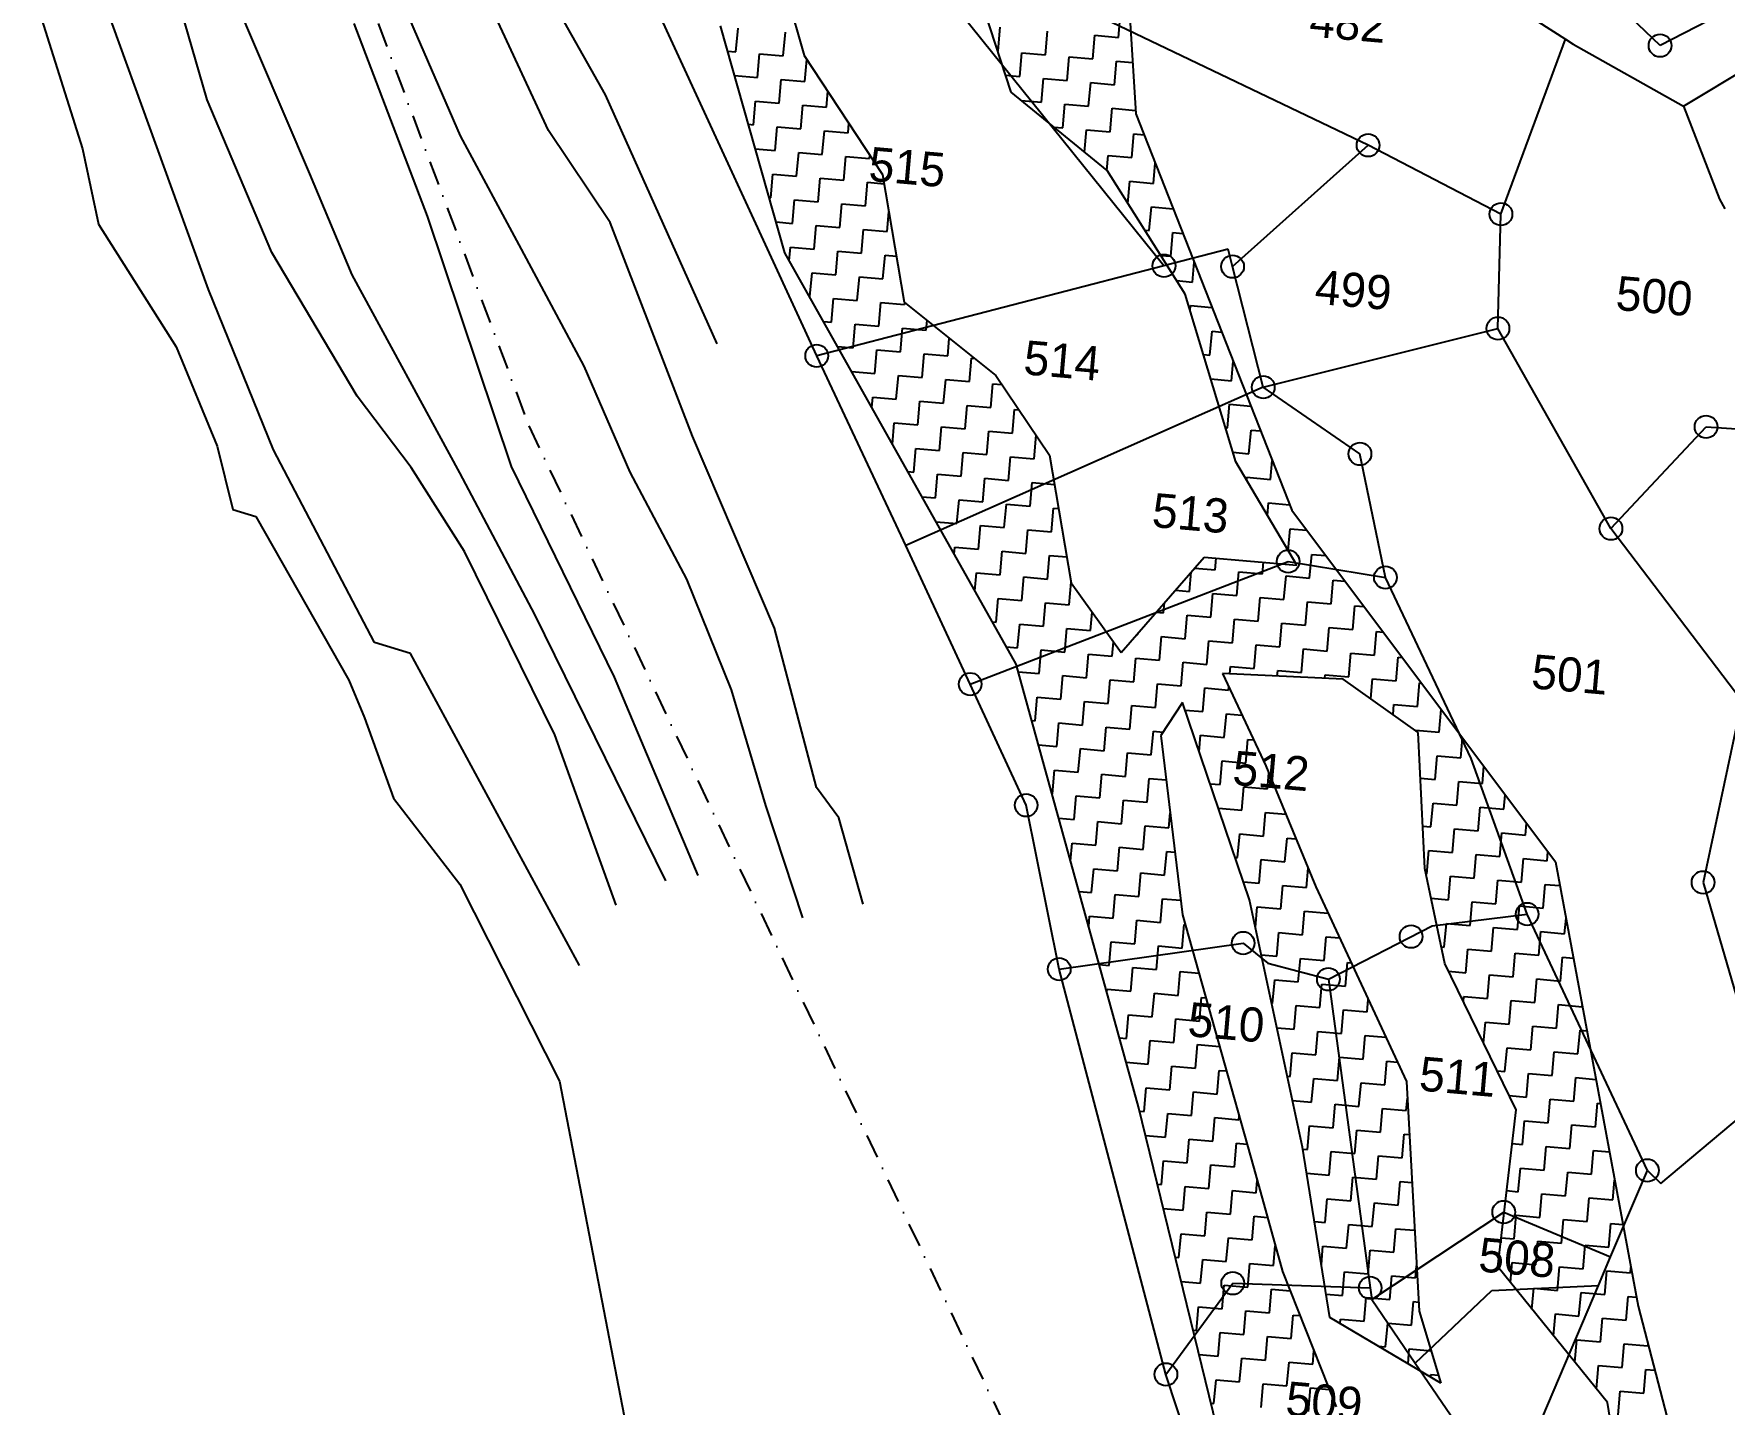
# Model space of a CAD drawing. Header units: metres. Extents: x 302356 to 305648, y 1939949 to 1943623.
# Drawn here: x 302564.7 to 302912.1, y 1941195.3 to 1941477.1 of the extents above; entities that cross this region are included whole.
import ezdxf

# ---------------------------------------------------------------- set-up
doc = ezdxf.new("R2010")
doc.units = ezdxf.units.M
doc.linetypes.add('DASHDOT', pattern=[1, 0.5, -0.25, 0, -0.25])
for name, color, linetype in [('LINE_WATER', 4, 'Continuous'), ('POLY_HATCH', 12, 'Continuous'), ('POLY_PARCEL', 6, 'Continuous'), ('POLY_WATER', 4, 'Continuous'), ('TEXT_PARCEL', 7, 'Continuous'), ('V_BOUND_STREAM_LINE', 7, 'DASHDOT')]:
    doc.layers.add(name, color=color, linetype=linetype)
doc.styles.add('TEXT_MAP', font='')
doc.styles.get('TEXT_MAP').set_extended_font_data('Kruti Dev 050')

msp = doc.modelspace()

# ---------------------------------------------------------------- linework, layer by layer
for centre in [(302898.96, 1941474.64), (302838.95, 1941454.14), (302866.26, 1941439.98), (302797, 1941429.38), (302811.1, 1941429.2), (302865.65, 1941416.49), (302725.61, 1941410.84), (302817.41, 1941404.41), (302908.41, 1941396.25), (302837.28, 1941390.68), (302888.87, 1941375.32), (302822.53, 1941368.58), (302842.51, 1941365.26), (302757.15, 1941343.35), (302768.67, 1941318.44), (302907.8, 1941302.58), (302871.64, 1941296.06), (302813.28, 1941290.1), (302847.78, 1941291.42), (302775.47, 1941284.74), (302830.78, 1941282.66), (302896.35, 1941243.36), (302866.83, 1941234.79), (302811.13, 1941220.15), (302839.37, 1941219.21), (302797.39, 1941201.41)]:
    msp.add_circle(centre, 2.33)
at = {"layer": 'LINE_WATER'}
for p, q in [((302600.35, 1941463.52), (302584.74, 1941517.08)), ((302598.65, 1941501.47), (302621.38, 1941448.27)), ((302682.19, 1941464.55), (302667.65, 1941490.42)), ((302600.62, 1941424.47), (302579.35, 1941483.15)), ((302670.51, 1941457.17), (302657.86, 1941484.37)), ((302641.26, 1941481.67), (302652.34, 1941456.06)), ((302645.65, 1941439.57), (302630.54, 1941479.18)), ((302613.62, 1941432.12), (302600.35, 1941463.52)), ((302705.17, 1941413.34), (302682.19, 1941464.55)), ((302652.34, 1941456.06), (302664.85, 1941432.78)), ((302683.15, 1941438.26), (302670.51, 1941457.17)), ((302621.38, 1941448.27), (302630.07, 1941427.51)), ((302662.91, 1941388.07), (302645.65, 1941439.57)), ((302700.09, 1941394.34), (302683.15, 1941438.26)), ((302631.19, 1941402.54), (302613.62, 1941432.12)), ((302664.85, 1941432.78), (302677.77, 1941408.73)), ((302613.97, 1941391.54), (302600.62, 1941424.47)), ((302630.07, 1941427.51), (302652.17, 1941386.81)), ((302677.77, 1941408.73), (302687.23, 1941386.92)), ((302642.26, 1941387.91), (302631.19, 1941402.54)), ((302716.92, 1941354.83), (302700.09, 1941394.34)), ((302634.69, 1941351.92), (302613.97, 1941391.54)), ((302653.21, 1941370.62), (302642.26, 1941387.91)), ((302652.17, 1941386.81), (302667.59, 1941357.66)), ((302684.05, 1941344.76), (302662.91, 1941388.07)), ((302687.23, 1941386.92), (302698.87, 1941364.93)), ((302671.78, 1941332.9), (302653.21, 1941370.62)), ((302698.87, 1941364.93), (302708.01, 1941342.19)), ((302667.59, 1941357.66), (302694.57, 1941302.87)), ((302725.56, 1941322.12), (302716.92, 1941354.83)), ((302642.14, 1941349.67), (302634.69, 1941351.92)), ((302676.83, 1941285.51), (302642.14, 1941349.67)), ((302701.26, 1941303.99), (302684.05, 1941344.76)), ((302708.01, 1941342.19), (302715.1, 1941318.4)), ((302684.37, 1941297.9), (302671.78, 1941332.9)), ((302730.14, 1941315.87), (302725.56, 1941322.12)), ((302715.1, 1941318.4), (302722.73, 1941295.29)), ((302735.19, 1941298.11), (302730.14, 1941315.87))]:
    msp.add_line(p, q, dxfattribs=at)
at = {"layer": 'POLY_HATCH'}
for p, q in [((302786.32, 1941538.7), (302791.21, 1941460.58)), ((302719.07, 1941432.02), (302705.84, 1941478.68)), ((302791.21, 1941460.58), (302823.26, 1941379.09)), ((302766.62, 1941347.46), (302719.07, 1941432.02)), ((302823.26, 1941379.09), (302877.48, 1941306.83)), ((302791.74, 1941256.41), (302766.62, 1941347.46)), ((302877.48, 1941306.83), (302894.44, 1941215.47)), ((302816.21, 1941156.35), (302791.74, 1941256.41)), ((302894.44, 1941215.47), (302910.83, 1941152.6))]:
    msp.add_line(p, q, dxfattribs=at)
at = {"layer": 'POLY_HATCH', "ltscale": 10}
for p, q in [((302709.78, 1941518.86), (302723.04, 1941472.59)), ((302765.58, 1941465.05), (302751.21, 1941509.49)), ((302723.04, 1941472.59), (302739.15, 1941448.16)), ((302785.3, 1941448.94), (302765.58, 1941465.05)), ((302801.34, 1941423.55), (302785.3, 1941448.94)), ((302739.15, 1941448.16), (302743.58, 1941421.86)), ((302743.58, 1941421.86), (302762.43, 1941406.78)), ((302811.77, 1941389.04), (302801.34, 1941423.55)), ((302762.43, 1941406.78), (302773.49, 1941390.46)), ((302773.49, 1941390.46), (302777.92, 1941364.16)), ((302824.33, 1941367.8), (302811.77, 1941389.04)), ((302788.2, 1941349.83), (302805.27, 1941369.45)), ((302805.27, 1941369.45), (302824.33, 1941367.8)), ((302777.92, 1941364.16), (302788.2, 1941349.83)), ((302833.86, 1941344.35), (302809.01, 1941345.56)), ((302809.01, 1941345.56), (302817.91, 1941326.54)), ((302849.23, 1941333.41), (302833.86, 1941344.35)), ((302800.8, 1941339.55), (302796.32, 1941332.8)), ((302814.55, 1941299), (302800.8, 1941339.55)), ((302796.32, 1941332.8), (302800.79, 1941295.94)), ((302850.64, 1941305.46), (302849.23, 1941333.41)), ((302817.91, 1941326.54), (302828.23, 1941301.65)), ((302854.7, 1941285.91), (302850.64, 1941305.46)), ((302825.49, 1941248.14), (302814.55, 1941299)), ((302828.23, 1941301.65), (302846.83, 1941261.64)), ((302800.79, 1941295.94), (302815.45, 1941243.79)), ((302869.36, 1941255.84), (302854.7, 1941285.91)), ((302846.83, 1941261.64), (302849.43, 1941214.38)), ((302865.59, 1941223.53), (302869.36, 1941255.84)), ((302831.08, 1941213.1), (302825.49, 1941248.14)), ((302815.45, 1941243.79), (302821.34, 1941222.59)), ((302821.34, 1941222.59), (302832.36, 1941194.75)), ((302888.13, 1941195.66), (302865.59, 1941223.53)), ((302853.91, 1941199.6), (302831.08, 1941213.1)), ((302849.43, 1941214.38), (302853.91, 1941199.6)), ((302895.04, 1941153.78), (302888.13, 1941195.66))]:
    msp.add_line(p, q, dxfattribs=at)
at = {"layer": 'POLY_HATCH', "linetype": 'Continuous', "ltscale": 10}
for p, q in [((302787.64, 1941476.33), (302788.07, 1941481.19)), ((302709.02, 1941473.38), (302709.44, 1941478.24)), ((302718.74, 1941472.54), (302719.17, 1941477.4)), ((302762.91, 1941473.59), (302763.34, 1941478.45)), ((302772.64, 1941472.74), (302773.06, 1941477.6)), ((302782.36, 1941471.9), (302782.78, 1941476.76)), ((302782.78, 1941476.76), (302787.64, 1941476.33)), ((302707.3, 1941473.53), (302709.02, 1941473.38)), ((302713.46, 1941468.1), (302713.88, 1941472.96)), ((302713.88, 1941472.96), (302718.74, 1941472.54)), ((302762.82, 1941473.6), (302762.91, 1941473.59)), ((302767.35, 1941468.3), (302767.78, 1941473.17)), ((302767.78, 1941473.17), (302772.64, 1941472.74)), ((302723.18, 1941467.25), (302723.57, 1941471.78)), ((302777.07, 1941467.46), (302777.5, 1941472.32)), ((302777.5, 1941472.32), (302782.36, 1941471.9)), ((302786.8, 1941466.61), (302787.22, 1941471.47)), ((302787.22, 1941471.47), (302790.55, 1941471.18)), ((302708.72, 1941468.51), (302713.46, 1941468.1)), ((302717.9, 1941462.82), (302718.32, 1941467.68)), ((302718.32, 1941467.68), (302723.18, 1941467.25)), ((302764.45, 1941468.56), (302767.35, 1941468.3)), ((302771.79, 1941463.02), (302772.21, 1941467.88)), ((302772.21, 1941467.88), (302777.07, 1941467.46)), ((302781.51, 1941462.17), (302781.94, 1941467.04)), ((302781.94, 1941467.04), (302786.8, 1941466.61)), ((302712.61, 1941458.38), (302713.03, 1941463.24)), ((302713.03, 1941463.24), (302717.9, 1941462.82)), ((302722.33, 1941457.53), (302722.76, 1941462.39)), ((302722.76, 1941462.39), (302727.62, 1941461.97)), ((302727.62, 1941461.97), (302727.9, 1941465.22)), ((302767.63, 1941463.38), (302771.79, 1941463.02)), ((302776.23, 1941457.74), (302776.65, 1941462.6)), ((302776.65, 1941462.6), (302781.51, 1941462.17)), ((302785.95, 1941456.89), (302786.37, 1941461.75)), ((302786.37, 1941461.75), (302791.16, 1941461.33)), ((302711.57, 1941458.47), (302712.61, 1941458.38)), ((302717.05, 1941453.09), (302717.47, 1941457.95)), ((302717.47, 1941457.95), (302722.33, 1941457.53)), ((302726.77, 1941452.25), (302727.19, 1941457.11)), ((302727.19, 1941457.11), (302732.06, 1941456.68)), ((302732.06, 1941456.68), (302732.23, 1941458.66)), ((302774.33, 1941457.9), (302776.23, 1941457.74)), ((302780.69, 1941452.71), (302781.09, 1941457.31)), ((302781.09, 1941457.31), (302785.95, 1941456.89)), ((302790.39, 1941451.61), (302790.81, 1941456.47)), ((302790.81, 1941456.47), (302792.9, 1941456.28)), ((302713, 1941453.45), (302717.05, 1941453.09)), ((302721.49, 1941447.81), (302721.91, 1941452.67)), ((302721.91, 1941452.67), (302726.77, 1941452.25)), ((302736.49, 1941451.4), (302736.55, 1941452.09)), ((302785.26, 1941448.97), (302785.53, 1941452.03)), ((302785.53, 1941452.03), (302790.39, 1941451.61)), ((302731.21, 1941446.96), (302731.63, 1941451.82)), ((302731.63, 1941451.82), (302736.49, 1941451.4)), ((302794.83, 1941446.32), (302795.19, 1941450.47)), ((302716.2, 1941443.37), (302716.63, 1941448.23)), ((302716.63, 1941448.23), (302721.49, 1941447.81)), ((302725.92, 1941442.52), (302726.35, 1941447.39)), ((302726.35, 1941447.39), (302731.21, 1941446.96)), ((302735.65, 1941441.68), (302736.07, 1941446.54)), ((302736.07, 1941446.54), (302739.47, 1941446.24)), ((302789.57, 1941442.18), (302789.96, 1941446.74)), ((302789.96, 1941446.74), (302794.83, 1941446.32)), ((302715.84, 1941443.4), (302716.2, 1941443.37)), ((302720.64, 1941438.09), (302721.06, 1941442.95)), ((302721.06, 1941442.95), (302725.92, 1941442.52)), ((302730.36, 1941437.24), (302730.79, 1941442.1)), ((302730.79, 1941442.1), (302735.65, 1941441.68)), ((302793.98, 1941436.6), (302794.4, 1941441.46)), ((302794.4, 1941441.46), (302798.89, 1941441.07)), ((302717.27, 1941438.38), (302720.64, 1941438.09)), ((302740.08, 1941436.39), (302740.44, 1941440.49)), ((302725.08, 1941432.8), (302725.5, 1941437.66)), ((302725.5, 1941437.66), (302730.36, 1941437.24)), ((302734.8, 1941431.96), (302735.22, 1941436.82)), ((302735.22, 1941436.82), (302740.08, 1941436.39)), ((302793.04, 1941436.68), (302793.98, 1941436.6)), ((302798.42, 1941431.32), (302798.84, 1941436.18)), ((302798.84, 1941436.18), (302800.88, 1941436)), ((302719.97, 1941430.42), (302720.22, 1941433.23)), ((302720.22, 1941433.23), (302725.08, 1941432.8)), ((302729.52, 1941427.52), (302729.94, 1941432.38)), ((302729.94, 1941432.38), (302734.8, 1941431.96)), ((302739.24, 1941426.67), (302739.66, 1941431.53)), ((302739.66, 1941431.53), (302741.99, 1941431.33)), ((302796.31, 1941431.5), (302798.42, 1941431.32)), ((302724.23, 1941423.08), (302724.66, 1941427.94)), ((302724.66, 1941427.94), (302729.52, 1941427.52)), ((302802.85, 1941426.03), (302803.21, 1941430.08)), ((302733.95, 1941422.23), (302734.38, 1941427.1)), ((302734.38, 1941427.1), (302739.24, 1941426.67)), ((302799.59, 1941426.32), (302802.85, 1941426.03)), ((302724.09, 1941423.09), (302724.23, 1941423.08)), ((302728.67, 1941417.8), (302729.09, 1941422.66)), ((302729.09, 1941422.66), (302733.95, 1941422.23)), ((302738.39, 1941416.95), (302738.82, 1941421.81)), ((302738.82, 1941421.81), (302743.68, 1941421.39)), ((302743.68, 1941421.39), (302743.71, 1941421.75)), ((302802.35, 1941420.2), (302802.43, 1941421.17)), ((302802.43, 1941421.17), (302806.86, 1941420.78)), ((302726.99, 1941417.94), (302728.67, 1941417.8)), ((302733.11, 1941412.51), (302733.53, 1941417.37)), ((302733.53, 1941417.37), (302738.39, 1941416.95)), ((302748.11, 1941416.1), (302748.29, 1941418.09)), ((302742.83, 1941411.67), (302743.25, 1941416.53)), ((302743.25, 1941416.53), (302748.11, 1941416.1)), ((302752.55, 1941410.82), (302752.87, 1941414.43)), ((302806.45, 1941411.02), (302806.87, 1941415.89)), ((302806.87, 1941415.89), (302808.86, 1941415.71)), ((302729.88, 1941412.79), (302733.11, 1941412.51)), ((302737.55, 1941407.23), (302737.97, 1941412.09)), ((302737.97, 1941412.09), (302742.83, 1941411.67)), ((302747.27, 1941406.38), (302747.69, 1941411.24)), ((302747.69, 1941411.24), (302752.55, 1941410.82)), ((302756.99, 1941405.54), (302757.41, 1941410.4)), ((302757.41, 1941410.4), (302757.97, 1941410.35)), ((302805.09, 1941411.14), (302806.45, 1941411.02)), ((302732.78, 1941407.64), (302737.55, 1941407.23)), ((302741.98, 1941401.94), (302742.41, 1941406.8)), ((302742.41, 1941406.8), (302747.27, 1941406.38)), ((302810.88, 1941405.74), (302811.23, 1941409.69)), ((302751.71, 1941401.1), (302752.13, 1941405.96)), ((302752.13, 1941405.96), (302756.99, 1941405.54)), ((302761.43, 1941400.25), (302761.85, 1941405.11)), ((302761.85, 1941405.11), (302763.67, 1941404.95)), ((302806.61, 1941406.11), (302810.88, 1941405.74)), ((302736.94, 1941400.24), (302737.12, 1941402.37)), ((302737.12, 1941402.37), (302741.98, 1941401.94)), ((302746.42, 1941396.66), (302746.84, 1941401.52)), ((302746.84, 1941401.52), (302751.71, 1941401.1)), ((302756.14, 1941395.81), (302756.57, 1941400.67)), ((302756.57, 1941400.67), (302761.43, 1941400.25)), ((302765.86, 1941394.97), (302766.29, 1941399.83)), ((302766.29, 1941399.83), (302767.19, 1941399.75)), ((302810.04, 1941396.02), (302810.46, 1941400.88)), ((302810.46, 1941400.88), (302814.84, 1941400.5)), ((302741.18, 1941392.7), (302741.56, 1941397.08)), ((302741.56, 1941397.08), (302746.42, 1941396.66)), ((302750.86, 1941391.38), (302751.28, 1941396.24)), ((302751.28, 1941396.24), (302756.14, 1941395.81)), ((302760.58, 1941390.53), (302761, 1941395.39)), ((302761, 1941395.39), (302765.86, 1941394.97)), ((302770.3, 1941389.68), (302770.73, 1941394.54)), ((302809.65, 1941396.05), (302810.04, 1941396.02)), ((302814.47, 1941390.73), (302814.9, 1941395.6)), ((302814.9, 1941395.6), (302816.84, 1941395.43)), ((302745.57, 1941386.94), (302746, 1941391.8)), ((302746, 1941391.8), (302750.86, 1941391.38)), ((302755.3, 1941386.09), (302755.72, 1941390.95)), ((302755.72, 1941390.95), (302760.58, 1941390.53)), ((302765.02, 1941385.24), (302765.44, 1941390.11)), ((302765.44, 1941390.11), (302770.3, 1941389.68)), ((302811.18, 1941391.02), (302814.47, 1941390.73)), ((302744.36, 1941387.04), (302745.57, 1941386.94)), ((302750.01, 1941381.65), (302750.44, 1941386.51)), ((302750.44, 1941386.51), (302755.3, 1941386.09)), ((302814, 1941385.28), (302814.05, 1941385.87)), ((302814.05, 1941385.87), (302818.91, 1941385.45)), ((302818.91, 1941385.45), (302819.25, 1941389.3)), ((302759.73, 1941380.81), (302760.16, 1941385.67)), ((302760.16, 1941385.67), (302765.02, 1941385.24)), ((302769.46, 1941379.96), (302769.88, 1941384.82)), ((302769.88, 1941384.82), (302774.51, 1941384.42)), ((302747.25, 1941381.89), (302750.01, 1941381.65)), ((302754.45, 1941376.37), (302754.87, 1941381.23)), ((302754.87, 1941381.23), (302759.73, 1941380.81)), ((302764.17, 1941375.52), (302764.6, 1941380.38)), ((302764.6, 1941380.38), (302769.46, 1941379.96)), ((302773.89, 1941374.68), (302774.32, 1941379.54)), ((302774.32, 1941379.54), (302775.35, 1941379.45)), ((302818.27, 1941378.05), (302818.49, 1941380.59)), ((302818.49, 1941380.59), (302822.82, 1941380.21)), ((302750.15, 1941376.74), (302754.45, 1941376.37)), ((302758.89, 1941371.08), (302759.31, 1941375.95)), ((302759.31, 1941375.95), (302764.17, 1941375.52)), ((302768.61, 1941370.24), (302769.03, 1941375.1)), ((302769.03, 1941375.1), (302773.89, 1941374.68)), ((302822.54, 1941370.82), (302822.93, 1941375.3)), ((302822.93, 1941375.3), (302826.32, 1941375.01)), ((302753.9, 1941370.07), (302754.03, 1941371.51)), ((302754.03, 1941371.51), (302758.89, 1941371.08)), ((302763.33, 1941365.8), (302763.75, 1941370.66)), ((302763.75, 1941370.66), (302768.61, 1941370.24)), ((302773.05, 1941364.95), (302773.47, 1941369.82)), ((302773.47, 1941369.82), (302777.02, 1941369.51)), ((302807.5, 1941366.85), (302807.71, 1941369.24)), ((302826.94, 1941365.16), (302827.36, 1941370.02)), ((302827.36, 1941370.02), (302830.25, 1941369.77)), ((302758.14, 1941362.53), (302758.46, 1941366.22)), ((302758.46, 1941366.22), (302763.33, 1941365.8)), ((302767.76, 1941360.52), (302768.19, 1941365.38)), ((302768.19, 1941365.38), (302773.05, 1941364.95)), ((302802.21, 1941362.41), (302802.55, 1941366.34)), ((302803.32, 1941367.22), (302807.5, 1941366.85)), ((302811.94, 1941361.57), (302812.36, 1941366.43)), ((302812.36, 1941366.43), (302817.22, 1941366.01)), ((302817.22, 1941366.01), (302817.43, 1941368.4)), ((302821.66, 1941360.72), (302822.08, 1941365.58)), ((302822.08, 1941365.58), (302826.94, 1941365.16)), ((302777.49, 1941359.67), (302777.89, 1941364.34)), ((302799.36, 1941362.66), (302802.21, 1941362.41)), ((302806.65, 1941357.13), (302807.07, 1941361.99)), ((302807.07, 1941361.99), (302811.94, 1941361.57)), ((302831.38, 1941359.88), (302831.8, 1941364.74)), ((302831.8, 1941364.74), (302834.19, 1941364.53)), ((302762.48, 1941356.08), (302762.9, 1941360.94)), ((302762.9, 1941360.94), (302767.76, 1941360.52)), ((302772.2, 1941355.23), (302772.62, 1941360.09)), ((302772.62, 1941360.09), (302777.49, 1941359.67)), ((302781.92, 1941354.39), (302782.25, 1941358.12)), ((302795.4, 1941358.11), (302796.93, 1941357.98)), ((302796.93, 1941357.98), (302797.11, 1941360.08)), ((302816.37, 1941356.28), (302816.8, 1941361.15)), ((302816.8, 1941361.15), (302821.66, 1941360.72)), ((302826.09, 1941355.44), (302826.52, 1941360.3)), ((302826.52, 1941360.3), (302831.38, 1941359.88)), ((302835.82, 1941354.59), (302836.24, 1941359.45)), ((302836.24, 1941359.45), (302838.12, 1941359.29)), ((302761.73, 1941356.14), (302762.48, 1941356.08)), ((302766.92, 1941350.79), (302767.34, 1941355.66)), ((302767.34, 1941355.66), (302772.2, 1941355.23)), ((302776.64, 1941349.95), (302777.06, 1941354.81)), ((302777.06, 1941354.81), (302781.92, 1941354.39)), ((302801.37, 1941352.69), (302801.79, 1941357.55)), ((302801.79, 1941357.55), (302806.65, 1941357.13)), ((302811.09, 1941351.85), (302811.51, 1941356.71)), ((302811.51, 1941356.71), (302816.37, 1941356.28)), ((302820.81, 1941351), (302821.23, 1941355.86)), ((302821.23, 1941355.86), (302826.09, 1941355.44)), ((302830.53, 1941350.15), (302830.96, 1941355.01)), ((302830.96, 1941355.01), (302835.82, 1941354.59)), ((302786.36, 1941349.1), (302786.62, 1941352.03)), ((302791.44, 1941353.56), (302791.64, 1941353.54)), ((302791.64, 1941353.54), (302791.67, 1941353.82)), ((302796.08, 1941348.26), (302796.51, 1941353.12)), ((302796.51, 1941353.12), (302801.37, 1941352.69)), ((302805.8, 1941347.41), (302806.23, 1941352.27)), ((302806.23, 1941352.27), (302811.09, 1941351.85)), ((302815.53, 1941346.56), (302815.95, 1941351.42)), ((302815.95, 1941351.42), (302820.81, 1941351)), ((302840.25, 1941349.31), (302840.68, 1941354.17)), ((302840.68, 1941354.17), (302842.05, 1941354.05)), ((302764.63, 1941350.99), (302766.92, 1941350.79)), ((302771.35, 1941345.51), (302771.78, 1941350.37)), ((302771.78, 1941350.37), (302776.64, 1941349.95)), ((302781.08, 1941344.66), (302781.5, 1941349.52)), ((302781.5, 1941349.52), (302786.36, 1941349.1)), ((302790.8, 1941343.82), (302791.22, 1941348.68)), ((302791.22, 1941348.68), (302796.08, 1941348.26)), ((302800.52, 1941342.97), (302800.94, 1941347.83)), ((302800.94, 1941347.83), (302805.8, 1941347.41)), ((302825.25, 1941345.72), (302825.67, 1941350.58)), ((302825.67, 1941350.58), (302830.53, 1941350.15)), ((302834.97, 1941344.87), (302835.39, 1941349.73)), ((302835.39, 1941349.73), (302840.25, 1941349.31)), ((302844.69, 1941344.02), (302845.12, 1941348.88)), ((302845.12, 1941348.88), (302845.98, 1941348.81)), ((302767.05, 1941345.89), (302771.35, 1941345.51)), ((302775.79, 1941340.23), (302776.22, 1941345.09)), ((302776.22, 1941345.09), (302781.08, 1941344.66)), ((302785.51, 1941339.38), (302785.94, 1941344.24)), ((302785.94, 1941344.24), (302790.8, 1941343.82)), ((302810.53, 1941345.48), (302810.67, 1941346.99)), ((302810.67, 1941346.99), (302815.53, 1941346.56)), ((302820.29, 1941345.01), (302820.39, 1941346.14)), ((302820.39, 1941346.14), (302825.25, 1941345.72)), ((302830.04, 1941344.54), (302830.11, 1941345.29)), ((302830.11, 1941345.29), (302834.97, 1941344.87)), ((302839.48, 1941340.36), (302839.83, 1941344.45)), ((302839.83, 1941344.45), (302844.69, 1941344.02)), ((302795.24, 1941338.53), (302795.66, 1941343.39)), ((302795.66, 1941343.39), (302800.52, 1941342.97)), ((302804.96, 1941337.69), (302805.38, 1941342.55)), ((302805.38, 1941342.55), (302810.24, 1941342.12)), ((302810.24, 1941342.12), (302810.3, 1941342.79)), ((302849.13, 1941338.74), (302849.55, 1941343.6)), ((302849.55, 1941343.6), (302849.91, 1941343.57)), ((302770.51, 1941335.79), (302770.93, 1941340.65)), ((302770.93, 1941340.65), (302775.79, 1941340.23)), ((302780.23, 1941334.94), (302780.65, 1941339.8)), ((302780.65, 1941339.8), (302785.51, 1941339.38)), ((302789.95, 1941334.1), (302790.38, 1941338.96)), ((302790.38, 1941338.96), (302795.24, 1941338.53)), ((302801.33, 1941338), (302804.96, 1941337.69)), ((302809.4, 1941332.4), (302809.82, 1941337.26)), ((302809.82, 1941337.26), (302813.02, 1941336.98)), ((302844.09, 1941337.08), (302844.27, 1941339.16)), ((302844.27, 1941339.16), (302849.13, 1941338.74)), ((302853.57, 1941333.45), (302853.98, 1941338.15)), ((302769.82, 1941335.85), (302770.51, 1941335.79)), ((302774.95, 1941330.5), (302775.37, 1941335.37)), ((302775.37, 1941335.37), (302780.23, 1941334.94)), ((302784.67, 1941329.66), (302785.09, 1941334.52)), ((302785.09, 1941334.52), (302789.95, 1941334.1)), ((302848.7, 1941333.79), (302848.71, 1941333.88)), ((302848.71, 1941333.88), (302853.57, 1941333.45)), ((302771.2, 1941330.83), (302774.95, 1941330.5)), ((302794.39, 1941328.81), (302794.81, 1941333.67)), ((302794.81, 1941333.67), (302796.78, 1941333.5)), ((302804.24, 1941329.42), (302804.53, 1941332.83)), ((302804.53, 1941332.83), (302809.4, 1941332.4)), ((302813.83, 1941327.12), (302814.26, 1941331.98)), ((302814.26, 1941331.98), (302815.41, 1941331.88)), ((302858.01, 1941328.17), (302858.37, 1941332.3)), ((302779.38, 1941325.22), (302779.81, 1941330.08)), ((302779.81, 1941330.08), (302784.67, 1941329.66)), ((302789.11, 1941324.37), (302789.53, 1941329.23)), ((302789.53, 1941329.23), (302794.39, 1941328.81)), ((302808.55, 1941322.68), (302808.97, 1941327.54)), ((302808.97, 1941327.54), (302813.83, 1941327.12)), ((302852.72, 1941323.73), (302853.14, 1941328.59)), ((302853.14, 1941328.59), (302858.01, 1941328.17)), ((302774.1, 1941320.78), (302774.52, 1941325.64)), ((302774.52, 1941325.64), (302779.38, 1941325.22)), ((302783.82, 1941319.94), (302784.24, 1941324.8)), ((302784.24, 1941324.8), (302789.11, 1941324.37)), ((302793.54, 1941319.09), (302793.97, 1941323.95)), ((302793.97, 1941323.95), (302797.43, 1941323.65)), ((302818.27, 1941321.83), (302818.55, 1941325.01)), ((302849.71, 1941323.99), (302852.72, 1941323.73)), ((302857.16, 1941318.45), (302857.58, 1941323.31)), ((302857.58, 1941323.31), (302862.44, 1941322.89)), ((302862.44, 1941322.89), (302862.75, 1941326.45)), ((302773.97, 1941320.79), (302774.1, 1941320.78)), ((302778.54, 1941315.5), (302778.96, 1941320.36)), ((302778.96, 1941320.36), (302783.82, 1941319.94)), ((302806.46, 1941322.86), (302808.55, 1941322.68)), ((302812.99, 1941317.4), (302813.41, 1941322.26)), ((302813.41, 1941322.26), (302818.27, 1941321.83)), ((302866.88, 1941317.6), (302867.14, 1941320.6)), ((302788.26, 1941314.65), (302788.68, 1941319.51)), ((302788.68, 1941319.51), (302793.54, 1941319.09)), ((302797.98, 1941313.8), (302798.25, 1941316.87)), ((302808.17, 1941317.82), (302812.99, 1941317.4)), ((302817.42, 1941312.11), (302817.85, 1941316.97)), ((302817.85, 1941316.97), (302822.03, 1941316.61)), ((302851.87, 1941314.01), (302852.3, 1941318.87)), ((302852.3, 1941318.87), (302857.16, 1941318.45)), ((302861.6, 1941313.16), (302862.02, 1941318.02)), ((302862.02, 1941318.02), (302866.88, 1941317.6)), ((302775.36, 1941315.77), (302778.54, 1941315.5)), ((302782.97, 1941310.21), (302783.4, 1941315.07)), ((302783.4, 1941315.07), (302788.26, 1941314.65)), ((302792.7, 1941309.37), (302793.12, 1941314.23)), ((302793.12, 1941314.23), (302797.98, 1941313.8)), ((302850.2, 1941314.16), (302851.87, 1941314.01)), ((302856.31, 1941308.73), (302856.74, 1941313.59)), ((302856.74, 1941313.59), (302861.6, 1941313.16)), ((302871.32, 1941312.32), (302871.53, 1941314.75)), ((302777.79, 1941306.95), (302778.11, 1941310.64)), ((302778.11, 1941310.64), (302782.97, 1941310.21)), ((302787.41, 1941304.93), (302787.84, 1941309.79)), ((302787.84, 1941309.79), (302792.7, 1941309.37)), ((302812.14, 1941307.67), (302812.56, 1941312.54)), ((302812.56, 1941312.54), (302817.42, 1941312.11)), ((302821.86, 1941306.83), (302822.29, 1941311.69)), ((302822.29, 1941311.69), (302824.13, 1941311.53)), ((302866.03, 1941307.88), (302866.46, 1941312.74)), ((302866.46, 1941312.74), (302871.32, 1941312.32)), ((302797.13, 1941304.08), (302797.56, 1941308.94)), ((302797.56, 1941308.94), (302799.23, 1941308.8)), ((302811.6, 1941307.72), (302812.14, 1941307.67)), ((302816.58, 1941302.39), (302817, 1941307.25)), ((302817, 1941307.25), (302821.86, 1941306.83)), ((302851.03, 1941304.29), (302851.45, 1941309.15)), ((302851.45, 1941309.15), (302856.31, 1941308.73)), ((302860.75, 1941303.44), (302861.17, 1941308.3)), ((302861.17, 1941308.3), (302866.03, 1941307.88)), ((302870.47, 1941302.6), (302870.9, 1941307.46)), ((302870.9, 1941307.46), (302875.76, 1941307.03)), ((302875.76, 1941307.03), (302875.92, 1941308.91)), ((302782.13, 1941300.49), (302782.55, 1941305.35)), ((302782.55, 1941305.35), (302787.41, 1941304.93)), ((302791.85, 1941299.65), (302792.27, 1941304.51)), ((302792.27, 1941304.51), (302797.13, 1941304.08)), ((302813.31, 1941302.67), (302816.58, 1941302.39)), ((302826.3, 1941301.54), (302826.64, 1941305.47)), ((302850.88, 1941304.3), (302851.03, 1941304.29)), ((302855.47, 1941299), (302855.89, 1941303.86)), ((302855.89, 1941303.86), (302860.75, 1941303.44)), ((302865.19, 1941298.16), (302865.61, 1941303.02)), ((302865.61, 1941303.02), (302870.47, 1941302.6)), ((302779.51, 1941300.72), (302782.13, 1941300.49)), ((302786.57, 1941295.21), (302786.99, 1941300.07)), ((302786.99, 1941300.07), (302791.85, 1941299.65)), ((302796.29, 1941294.36), (302796.71, 1941299.22)), ((302796.71, 1941299.22), (302800.43, 1941298.9)), ((302821.02, 1941297.11), (302821.44, 1941301.97)), ((302821.44, 1941301.97), (302826.3, 1941301.54)), ((302851.92, 1941299.31), (302855.47, 1941299)), ((302874.91, 1941297.31), (302875.33, 1941302.17)), ((302875.33, 1941302.17), (302878.39, 1941301.91)), ((302781.52, 1941293.45), (302781.7, 1941295.63)), ((302781.7, 1941295.63), (302786.57, 1941295.21)), ((302815.78, 1941293.28), (302816.16, 1941297.53)), ((302816.16, 1941297.53), (302821.02, 1941297.11)), ((302825.45, 1941291.82), (302825.88, 1941296.68)), ((302825.88, 1941296.68), (302830.73, 1941296.26)), ((302859.9, 1941293.72), (302860.33, 1941298.58)), ((302860.33, 1941298.58), (302865.19, 1941298.16)), ((302869.63, 1941292.87), (302870.05, 1941297.73)), ((302870.05, 1941297.73), (302874.91, 1941297.31)), ((302791, 1941289.92), (302791.43, 1941294.78)), ((302791.43, 1941294.78), (302796.29, 1941294.36)), ((302800.73, 1941289.08), (302801.15, 1941293.94)), ((302801.15, 1941293.94), (302801.36, 1941293.92)), ((302820.17, 1941287.38), (302820.59, 1941292.24)), ((302820.59, 1941292.24), (302825.45, 1941291.82)), ((302854.62, 1941289.28), (302855.04, 1941294.14)), ((302855.04, 1941294.14), (302859.9, 1941293.72)), ((302864.34, 1941288.44), (302864.76, 1941293.3)), ((302864.76, 1941293.3), (302869.63, 1941292.87)), ((302874.06, 1941287.59), (302874.49, 1941292.45)), ((302874.49, 1941292.45), (302879.35, 1941292.03)), ((302879.35, 1941292.03), (302879.63, 1941295.25)), ((302785.72, 1941285.49), (302786.14, 1941290.35)), ((302786.14, 1941290.35), (302791, 1941289.92)), ((302795.44, 1941284.64), (302795.86, 1941289.5)), ((302795.86, 1941289.5), (302800.73, 1941289.08)), ((302829.89, 1941286.54), (302830.31, 1941291.4)), ((302830.31, 1941291.4), (302833.11, 1941291.16)), ((302853.99, 1941289.34), (302854.62, 1941289.28)), ((302859.06, 1941284), (302859.48, 1941288.86)), ((302859.48, 1941288.86), (302864.34, 1941288.44)), ((302783.66, 1941285.66), (302785.72, 1941285.49)), ((302816.99, 1941287.66), (302820.17, 1941287.38)), ((302824.61, 1941282.1), (302825.03, 1941286.96)), ((302825.03, 1941286.96), (302829.89, 1941286.54)), ((302834.33, 1941281.25), (302834.75, 1941286.11)), ((302834.75, 1941286.11), (302835.48, 1941286.05)), ((302868.78, 1941283.15), (302869.2, 1941288.01)), ((302869.2, 1941288.01), (302874.06, 1941287.59)), ((302878.5, 1941282.3), (302878.92, 1941287.17)), ((302878.92, 1941287.17), (302881.16, 1941286.97)), ((302790.16, 1941280.2), (302790.58, 1941285.06)), ((302790.58, 1941285.06), (302795.44, 1941284.64)), ((302799.88, 1941279.35), (302800.3, 1941284.22)), ((302800.3, 1941284.22), (302804.18, 1941283.88)), ((302819.32, 1941277.66), (302819.75, 1941282.52)), ((302819.75, 1941282.52), (302824.61, 1941282.1)), ((302829.05, 1941276.82), (302829.47, 1941281.68)), ((302829.47, 1941281.68), (302834.33, 1941281.25)), ((302855.48, 1941284.31), (302859.06, 1941284)), ((302863.5, 1941278.71), (302863.92, 1941283.57)), ((302863.92, 1941283.57), (302868.78, 1941283.15)), ((302873.22, 1941277.87), (302873.64, 1941282.73)), ((302873.64, 1941282.73), (302878.5, 1941282.3)), ((302785.24, 1941279.96), (302785.3, 1941280.62)), ((302785.3, 1941280.62), (302790.16, 1941280.2)), ((302794.59, 1941274.92), (302795.02, 1941279.78)), ((302795.02, 1941279.78), (302799.88, 1941279.35)), ((302804.32, 1941274.07), (302804.74, 1941278.93)), ((302804.74, 1941278.93), (302805.59, 1941278.86)), ((302838.77, 1941275.97), (302838.99, 1941278.5)), ((302858.54, 1941278.04), (302858.63, 1941279.14)), ((302858.63, 1941279.14), (302863.5, 1941278.71)), ((302867.93, 1941273.43), (302868.36, 1941278.29)), ((302868.36, 1941278.29), (302873.22, 1941277.87)), ((302789.31, 1941270.48), (302789.73, 1941275.34)), ((302789.73, 1941275.34), (302794.59, 1941274.92)), ((302819.14, 1941277.68), (302819.32, 1941277.66)), ((302823.76, 1941272.38), (302824.18, 1941277.24)), ((302824.18, 1941277.24), (302829.05, 1941276.82)), ((302833.48, 1941271.53), (302833.91, 1941276.39)), ((302833.91, 1941276.39), (302838.77, 1941275.97)), ((302877.65, 1941272.58), (302878.08, 1941277.44)), ((302878.08, 1941277.44), (302882.94, 1941277.02)), ((302882.94, 1941277.02), (302882.96, 1941277.29)), ((302799.03, 1941269.63), (302799.46, 1941274.49)), ((302799.46, 1941274.49), (302804.32, 1941274.07)), ((302820.21, 1941272.69), (302823.76, 1941272.38)), ((302828.2, 1941267.09), (302828.62, 1941271.95)), ((302828.62, 1941271.95), (302833.48, 1941271.53)), ((302862.69, 1941269.51), (302863.07, 1941273.85)), ((302863.07, 1941273.85), (302867.93, 1941273.43)), ((302872.37, 1941268.15), (302872.79, 1941273.01)), ((302872.79, 1941273.01), (302877.65, 1941272.58)), ((302882.09, 1941267.3), (302882.52, 1941272.16)), ((302882.52, 1941272.16), (302883.94, 1941272.04)), ((302787.82, 1941270.61), (302789.31, 1941270.48)), ((302793.75, 1941265.19), (302794.17, 1941270.06)), ((302794.17, 1941270.06), (302799.03, 1941269.63)), ((302803.47, 1941264.35), (302803.89, 1941269.21)), ((302803.89, 1941269.21), (302808.41, 1941268.82)), ((302837.92, 1941266.25), (302838.34, 1941271.11)), ((302838.34, 1941271.11), (302842.6, 1941270.74)), ((302867.09, 1941263.71), (302867.51, 1941268.57)), ((302867.51, 1941268.57), (302872.37, 1941268.15)), ((302876.81, 1941262.86), (302877.23, 1941267.72)), ((302877.23, 1941267.72), (302882.09, 1941267.3)), ((302789.2, 1941265.59), (302793.75, 1941265.19)), ((302798.19, 1941259.91), (302798.61, 1941264.77)), ((302798.61, 1941264.77), (302803.47, 1941264.35)), ((302822.91, 1941262.66), (302823.34, 1941267.52)), ((302823.34, 1941267.52), (302828.2, 1941267.09)), ((302832.64, 1941261.81), (302833.06, 1941266.67)), ((302833.06, 1941266.67), (302837.92, 1941266.25)), ((302842.36, 1941260.96), (302842.78, 1941265.82)), ((302842.78, 1941265.82), (302844.97, 1941265.63)), ((302807.91, 1941259.06), (302808.33, 1941263.93)), ((302808.33, 1941263.93), (302809.83, 1941263.8)), ((302822.36, 1941262.7), (302822.91, 1941262.66)), ((302827.35, 1941257.37), (302827.78, 1941262.23)), ((302827.78, 1941262.23), (302832.64, 1941261.81)), ((302837.07, 1941256.52), (302837.5, 1941261.39)), ((302837.5, 1941261.39), (302842.36, 1941260.96)), ((302865.46, 1941263.85), (302867.09, 1941263.71)), ((302871.52, 1941258.42), (302871.95, 1941263.28)), ((302871.95, 1941263.28), (302876.81, 1941262.86)), ((302881.25, 1941257.58), (302881.67, 1941262.44)), ((302881.67, 1941262.44), (302885.79, 1941262.08)), ((302792.9, 1941255.47), (302793.33, 1941260.33)), ((302793.33, 1941260.33), (302798.19, 1941259.91)), ((302802.62, 1941254.63), (302803.05, 1941259.49)), ((302803.05, 1941259.49), (302807.91, 1941259.06)), ((302823.43, 1941257.71), (302827.35, 1941257.37)), ((302846.8, 1941255.68), (302847.02, 1941258.2)), ((302867.95, 1941258.73), (302871.52, 1941258.42)), ((302875.96, 1941253.14), (302876.39, 1941258)), ((302876.39, 1941258), (302881.25, 1941257.58)), ((302791.94, 1941255.56), (302792.9, 1941255.47)), ((302797.34, 1941250.19), (302797.76, 1941255.05)), ((302797.76, 1941255.05), (302802.62, 1941254.63)), ((302807.06, 1941249.34), (302807.48, 1941254.2)), ((302807.48, 1941254.2), (302812.35, 1941253.78)), ((302812.35, 1941253.78), (302812.42, 1941254.58)), ((302831.79, 1941252.09), (302832.21, 1941256.95)), ((302832.21, 1941256.95), (302837.07, 1941256.52)), ((302841.51, 1941251.24), (302841.94, 1941256.1)), ((302841.94, 1941256.1), (302846.8, 1941255.68)), ((302885.68, 1941252.29), (302886.11, 1941257.15)), ((302886.11, 1941257.15), (302886.71, 1941257.1)), ((302793.17, 1941250.55), (302797.34, 1941250.19)), ((302826.51, 1941247.65), (302826.93, 1941252.51)), ((302826.93, 1941252.51), (302831.79, 1941252.09)), ((302836.23, 1941246.8), (302836.65, 1941251.66)), ((302836.65, 1941251.66), (302841.51, 1941251.24)), ((302845.95, 1941245.96), (302846.37, 1941250.82)), ((302846.37, 1941250.82), (302847.43, 1941250.73)), ((302870.68, 1941248.7), (302871.1, 1941253.56)), ((302871.1, 1941253.56), (302875.96, 1941253.14)), ((302880.4, 1941247.85), (302880.82, 1941252.72)), ((302880.82, 1941252.72), (302885.68, 1941252.29)), ((302801.78, 1941244.9), (302802.2, 1941249.77)), ((302802.2, 1941249.77), (302807.06, 1941249.34)), ((302811.5, 1941244.06), (302811.92, 1941248.92)), ((302811.92, 1941248.92), (302814.06, 1941248.73)), ((302825.55, 1941247.73), (302826.51, 1941247.65)), ((302830.94, 1941242.37), (302831.37, 1941247.23)), ((302831.37, 1941247.23), (302836.23, 1941246.8)), ((302868.55, 1941248.89), (302870.68, 1941248.7)), ((302875.12, 1941243.42), (302875.54, 1941248.28)), ((302875.54, 1941248.28), (302880.4, 1941247.85)), ((302884.84, 1941242.57), (302885.26, 1941247.43)), ((302885.26, 1941247.43), (302888.56, 1941247.14)), ((302796.49, 1941240.47), (302796.92, 1941245.33)), ((302796.92, 1941245.33), (302801.78, 1941244.9)), ((302806.22, 1941239.62), (302806.64, 1941244.48)), ((302806.64, 1941244.48), (302811.5, 1941244.06)), ((302840.67, 1941241.52), (302841.09, 1941246.38)), ((302841.09, 1941246.38), (302845.95, 1941245.96)), ((302869.83, 1941238.98), (302870.25, 1941243.84)), ((302870.25, 1941243.84), (302875.12, 1941243.42)), ((302795.62, 1941240.54), (302796.49, 1941240.47)), ((302800.93, 1941235.18), (302801.35, 1941240.04)), ((302801.35, 1941240.04), (302806.22, 1941239.62)), ((302815.94, 1941238.77), (302816.15, 1941241.26)), ((302826.35, 1941242.77), (302830.94, 1941242.37)), ((302835.38, 1941237.08), (302835.8, 1941241.94)), ((302835.8, 1941241.94), (302840.67, 1941241.52)), ((302845.1, 1941236.23), (302845.53, 1941241.1)), ((302845.53, 1941241.1), (302847.97, 1941240.88)), ((302879.55, 1941238.13), (302879.98, 1941242.99)), ((302879.98, 1941242.99), (302884.84, 1941242.57)), ((302889.28, 1941237.29), (302889.63, 1941241.37)), ((302810.65, 1941234.34), (302811.08, 1941239.2)), ((302811.08, 1941239.2), (302815.94, 1941238.77)), ((302830.1, 1941232.64), (302830.52, 1941237.5)), ((302830.52, 1941237.5), (302835.38, 1941237.08)), ((302839.82, 1941231.8), (302840.24, 1941236.66)), ((302840.24, 1941236.66), (302845.1, 1941236.23)), ((302867.42, 1941239.19), (302869.83, 1941238.98)), ((302874.27, 1941233.69), (302874.69, 1941238.56)), ((302874.69, 1941238.56), (302879.55, 1941238.13)), ((302883.99, 1941232.85), (302884.41, 1941237.71)), ((302884.41, 1941237.71), (302889.28, 1941237.29)), ((302796.84, 1941235.54), (302800.93, 1941235.18)), ((302805.37, 1941229.9), (302805.79, 1941234.76)), ((302805.79, 1941234.76), (302810.65, 1941234.34)), ((302815.09, 1941229.05), (302815.51, 1941233.91)), ((302815.51, 1941233.91), (302818.26, 1941233.67)), ((302868.98, 1941229.26), (302869.41, 1941234.12)), ((302869.41, 1941234.12), (302874.27, 1941233.69)), ((302878.71, 1941228.41), (302879.13, 1941233.27)), ((302879.13, 1941233.27), (302883.99, 1941232.85)), ((302800.08, 1941225.46), (302800.51, 1941230.32)), ((302800.51, 1941230.32), (302805.37, 1941229.9)), ((302827.93, 1941232.83), (302830.1, 1941232.64)), ((302834.53, 1941227.36), (302834.96, 1941232.22)), ((302834.96, 1941232.22), (302839.82, 1941231.8)), ((302844.26, 1941226.51), (302844.68, 1941231.37)), ((302844.68, 1941231.37), (302848.51, 1941231.04)), ((302866.29, 1941229.49), (302868.98, 1941229.26)), ((302888.43, 1941227.56), (302888.85, 1941232.43)), ((302888.85, 1941232.43), (302891.33, 1941232.21)), ((302809.81, 1941224.61), (302810.23, 1941229.48)), ((302810.23, 1941229.48), (302815.09, 1941229.05)), ((302819.53, 1941223.77), (302819.88, 1941227.84)), ((302829.34, 1941223.98), (302829.67, 1941227.78)), ((302829.67, 1941227.78), (302834.53, 1941227.36)), ((302838.97, 1941222.07), (302839.4, 1941226.94)), ((302839.4, 1941226.94), (302844.26, 1941226.51)), ((302873.42, 1941223.97), (302873.85, 1941228.83)), ((302873.85, 1941228.83), (302878.71, 1941228.41)), ((302883.14, 1941223.13), (302883.57, 1941227.99)), ((302883.57, 1941227.99), (302888.43, 1941227.56)), ((302799.29, 1941225.53), (302800.08, 1941225.46)), ((302804.52, 1941220.18), (302804.95, 1941225.04)), ((302804.95, 1941225.04), (302809.81, 1941224.61)), ((302814.24, 1941219.33), (302814.67, 1941224.19)), ((302814.67, 1941224.19), (302819.53, 1941223.77)), ((302848.69, 1941221.23), (302848.91, 1941223.76)), ((302868.2, 1941220.3), (302868.56, 1941224.4)), ((302868.56, 1941224.4), (302873.42, 1941223.97)), ((302877.86, 1941218.69), (302878.28, 1941223.55)), ((302878.28, 1941223.55), (302883.14, 1941223.13)), ((302887.58, 1941217.84), (302888.01, 1941222.7)), ((302888.01, 1941222.7), (302892.87, 1941222.28)), ((302892.87, 1941222.28), (302892.96, 1941223.41)), ((302800.51, 1941220.53), (302804.52, 1941220.18)), ((302808.96, 1941214.89), (302809.38, 1941219.75)), ((302809.38, 1941219.75), (302814.24, 1941219.33)), ((302833.69, 1941217.64), (302834.11, 1941222.5)), ((302834.11, 1941222.5), (302838.97, 1941222.07)), ((302843.41, 1941216.79), (302843.83, 1941221.65)), ((302843.83, 1941221.65), (302848.69, 1941221.23)), ((302872.63, 1941214.83), (302873, 1941219.11)), ((302873, 1941219.11), (302877.86, 1941218.69)), ((302818.68, 1941214.05), (302819.11, 1941218.91)), ((302819.11, 1941218.91), (302822.93, 1941218.57)), ((302830.31, 1941217.93), (302833.69, 1941217.64)), ((302838.13, 1941212.35), (302838.55, 1941217.21)), ((302838.55, 1941217.21), (302843.41, 1941216.79)), ((302847.85, 1941211.51), (302848.27, 1941216.37)), ((302848.27, 1941216.37), (302849.33, 1941216.28)), ((302882.3, 1941213.4), (302882.72, 1941218.27)), ((302882.72, 1941218.27), (302887.58, 1941217.84)), ((302892.02, 1941212.56), (302892.44, 1941217.42)), ((302892.44, 1941217.42), (302894.1, 1941217.27)), ((302803.68, 1941210.45), (302804.1, 1941215.32)), ((302804.1, 1941215.32), (302808.96, 1941214.89)), ((302813.4, 1941209.61), (302813.82, 1941214.47)), ((302813.82, 1941214.47), (302818.68, 1941214.05)), ((302823.12, 1941208.76), (302823.54, 1941213.62)), ((302823.54, 1941213.62), (302824.94, 1941213.5)), ((302833.18, 1941211.85), (302833.26, 1941212.78)), ((302833.26, 1941212.78), (302838.13, 1941212.35)), ((302877.05, 1941209.36), (302877.44, 1941213.83)), ((302877.44, 1941213.83), (302882.3, 1941213.4)), ((302886.74, 1941208.12), (302887.16, 1941212.98)), ((302887.16, 1941212.98), (302892.02, 1941212.56)), ((302802.96, 1941210.52), (302803.68, 1941210.45)), ((302808.11, 1941205.17), (302808.54, 1941210.03)), ((302808.54, 1941210.03), (302813.4, 1941209.61)), ((302817.84, 1941204.32), (302818.26, 1941209.18)), ((302818.26, 1941209.18), (302823.12, 1941208.76)), ((302842.56, 1941207.07), (302842.99, 1941211.93)), ((302842.99, 1941211.93), (302847.85, 1941211.51)), ((302804.19, 1941205.51), (302808.11, 1941205.17)), ((302827.56, 1941203.48), (302827.8, 1941206.27)), ((302841.05, 1941207.2), (302842.56, 1941207.07)), ((302847.16, 1941203.59), (302847.42, 1941206.65)), ((302847.42, 1941206.65), (302851.89, 1941206.26)), ((302881.47, 1941203.89), (302881.87, 1941208.54)), ((302881.87, 1941208.54), (302886.74, 1941208.12)), ((302891.17, 1941202.84), (302891.6, 1941207.7)), ((302891.6, 1941207.7), (302896.46, 1941207.27)), ((302896.46, 1941207.27), (302896.49, 1941207.61)), ((302812.55, 1941199.89), (302812.97, 1941204.75)), ((302812.97, 1941204.75), (302817.84, 1941204.32)), ((302822.27, 1941199.04), (302822.7, 1941203.9)), ((302822.7, 1941203.9), (302827.56, 1941203.48)), ((302885.89, 1941198.42), (302886.31, 1941203.26)), ((302886.31, 1941203.26), (302891.17, 1941202.84)), ((302895.61, 1941197.55), (302896.03, 1941202.41)), ((302896.03, 1941202.41), (302897.88, 1941202.25)), ((302807.27, 1941195.45), (302807.69, 1941200.31)), ((302807.69, 1941200.31), (302812.55, 1941199.89)), ((302816.99, 1941194.6), (302817.41, 1941199.46)), ((302817.41, 1941199.46), (302822.27, 1941199.04)), ((302826.71, 1941193.76), (302827.13, 1941198.62)), ((302827.13, 1941198.62), (302830.96, 1941198.28)), ((302851.82, 1941200.83), (302851.86, 1941201.36)), ((302851.86, 1941201.36), (302853.41, 1941201.23)), ((302806.64, 1941195.5), (302807.27, 1941195.45)), ((302890.33, 1941193.11), (302890.75, 1941197.97)), ((302890.75, 1941197.97), (302895.61, 1941197.55))]:
    msp.add_line(p, q, dxfattribs=at)
at = {"layer": 'POLY_PARCEL'}
for p, q in [((302828.69, 1941508.49), (302879.56, 1941475.96)), ((302898.96, 1941474.64), (302882.33, 1941490.69)), ((302927.42, 1941489.33), (302898.96, 1941474.64)), ((302797, 1941429.38), (302753.31, 1941483.58)), ((302838.95, 1941454.14), (302786.28, 1941479.41)), ((302866.26, 1941439.98), (302879.56, 1941475.96)), ((302879.56, 1941475.96), (302881.11, 1941474.97)), ((302881.11, 1941474.97), (302903.77, 1941462.18)), ((302903.77, 1941462.18), (302917.66, 1941470.58)), ((302903.77, 1941462.18), (302911.19, 1941443.07)), ((302811.1, 1941429.2), (302838.95, 1941454.14)), ((302866.26, 1941439.98), (302838.95, 1941454.14)), ((302911.19, 1941443.07), (302912.29, 1941441.07)), ((302865.65, 1941416.49), (302866.26, 1941439.98)), ((302810.18, 1941432.8), (302797, 1941429.38)), ((302811.1, 1941429.2), (302810.18, 1941432.8)), ((302797, 1941429.38), (302725.61, 1941410.84)), ((302817.41, 1941404.41), (302811.1, 1941429.2)), ((302817.41, 1941404.41), (302865.65, 1941416.49)), ((302888.87, 1941375.32), (302865.65, 1941416.49)), ((302817.41, 1941404.41), (302743.96, 1941371.86)), ((302837.28, 1941390.68), (302817.41, 1941404.41)), ((302888.87, 1941375.32), (302908.41, 1941396.25)), ((302908.41, 1941396.25), (302932.72, 1941394.64)), ((302842.51, 1941365.26), (302837.28, 1941390.68)), ((302915.77, 1941339.89), (302888.87, 1941375.32)), ((302757.15, 1941343.35), (302822.53, 1941368.58)), ((302822.53, 1941368.58), (302842.51, 1941365.26)), ((302860.17, 1941328.02), (302842.51, 1941365.26)), ((302915.77, 1941339.89), (302907.8, 1941302.58)), ((302871.64, 1941296.06), (302860.17, 1941328.02)), ((302907.8, 1941302.58), (302920.58, 1941258.68)), ((302852.15, 1941293.67), (302871.64, 1941296.06)), ((302896.35, 1941243.36), (302871.64, 1941296.06)), ((302830.78, 1941282.66), (302852.15, 1941293.67)), ((302775.47, 1941284.74), (302813.28, 1941290.1)), ((302813.28, 1941290.1), (302818.34, 1941285.98)), ((302818.34, 1941285.98), (302830.78, 1941282.66)), ((302830.78, 1941282.66), (302839.37, 1941219.21)), ((302899.09, 1941240.68), (302920.58, 1941258.68)), ((302888.77, 1941225.55), (302896.35, 1941243.36)), ((302896.35, 1941243.36), (302899.09, 1941240.68)), ((302839.7, 1941216.79), (302866.83, 1941234.79)), ((302866.83, 1941234.79), (302888.77, 1941225.55)), ((302886.28, 1941219.7), (302888.77, 1941225.55)), ((302797.39, 1941201.41), (302811.13, 1941220.15)), ((302811.13, 1941220.15), (302839.37, 1941219.21)), ((302839.37, 1941219.21), (302839.7, 1941216.79)), ((302864.38, 1941218.65), (302886.28, 1941219.7)), ((302874.84, 1941192.78), (302886.28, 1941219.7)), ((302839.7, 1941216.79), (302848.65, 1941203.69)), ((302848.65, 1941203.69), (302864.38, 1941218.65)), ((302848.65, 1941203.69), (302857.65, 1941190.52))]:
    msp.add_line(p, q, dxfattribs=at)
at = {"layer": 'POLY_WATER'}
for p, q in [((302565.88, 1941481.42), (302574.68, 1941453.39)), ((302725.61, 1941410.84), (302692.42, 1941482.97)), ((302574.68, 1941453.39), (302578, 1941437.91)), ((302578, 1941437.91), (302593.97, 1941412.71)), ((302593.97, 1941412.71), (302602.4, 1941392.3)), ((302743, 1941373.94), (302725.61, 1941410.84)), ((302602.4, 1941392.3), (302605.59, 1941379.25)), ((302605.59, 1941379.25), (302610.35, 1941377.84)), ((302610.35, 1941377.84), (302629.47, 1941344.19)), ((302743.96, 1941371.86), (302743, 1941373.94)), ((302757.15, 1941343.35), (302743.96, 1941371.86)), ((302629.47, 1941344.19), (302632.67, 1941336.41)), ((302768.67, 1941318.44), (302757.15, 1941343.35)), ((302632.67, 1941336.41), (302638.62, 1941319.9)), ((302638.62, 1941319.9), (302652.24, 1941302.22)), ((302775.47, 1941284.74), (302768.67, 1941318.44)), ((302652.24, 1941302.22), (302672.76, 1941261.71)), ((302797.39, 1941201.41), (302775.47, 1941284.74)), ((302672.76, 1941261.71), (302686.39, 1941191.05)), ((302818.34, 1941137.57), (302797.39, 1941201.41))]:
    msp.add_line(p, q, dxfattribs=at)
at = {"layer": 'V_BOUND_STREAM_LINE', "ltscale": 10}
for p, q in [((302564.7, 1941668.34), (302666.44, 1941396.48)), ((302666.44, 1941396.48), (302770.76, 1941177.29))]:
    msp.add_line(p, q, dxfattribs=at)

# ---------------------------------------------------------------- texts
at = {"layer": 'TEXT_PARCEL', "style": 'TEXT_MAP'}
for s, p in [('482', (302826.71, 1941476.53)), ('515', (302736.12, 1941446.86)), ('499', (302827.82, 1941421.59)), ('500', (302889.68, 1941420.32)), ('514', (302767.96, 1941407.07)), ('513', (302794.35, 1941375.68)), ('501', (302872.32, 1941342.51)), ('512', (302810.92, 1941322.68)), ('510', (302801.69, 1941270.99)), ('511', (302849.26, 1941259.8)), ('508', (302861.46, 1941222.6)), ('509', (302821.82, 1941193))]:
    msp.add_text(s, height=7.026, rotation=355.0239, dxfattribs=at).set_placement(p)

doc.saveas('drawing.dxf')
